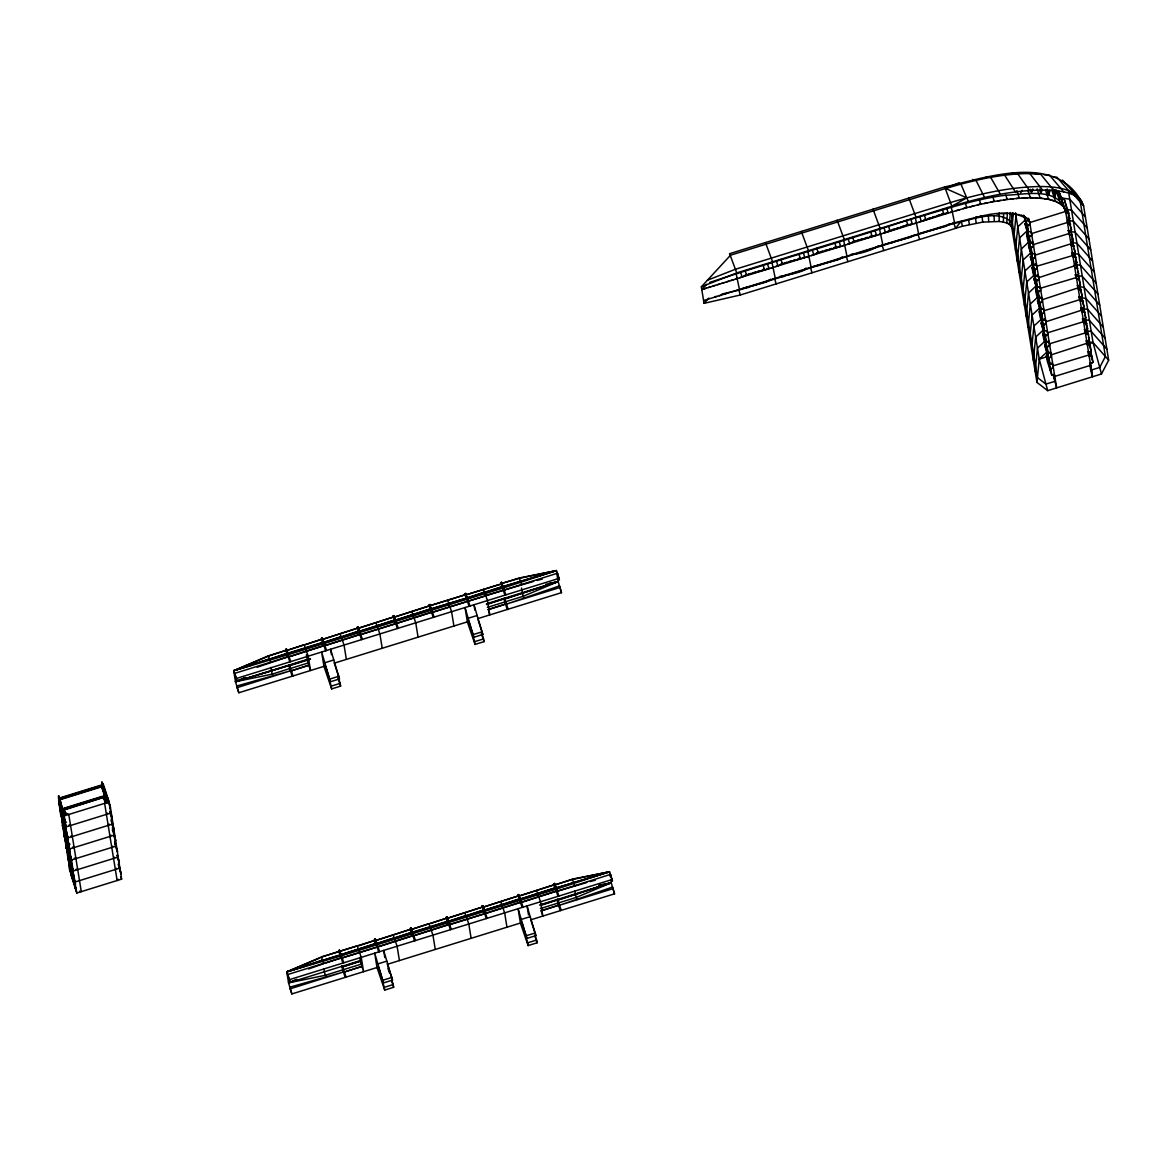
<?xml version="1.0" encoding="UTF-8"?>
<svg xmlns="http://www.w3.org/2000/svg" width="1167" height="1167" viewBox="0 0 1167 1167"><rect width="100%" height="100%" fill="white"/><g stroke="black" fill="none" stroke-linecap="round" stroke-linejoin="round"><path stroke-width="1.5" d="M730.046 256.448L729.608 253.691L944.701 186.953C988.113 177.253 1058.819 151.564 1083.603 205.859L1108.65 360.18L1101.473 373.98L1047.703 390.668L1036.952 382.426L1011.891 228.105C1010.359 222.78 1003.795 222.095 999.156 221.482L999.215 212.89M1003.343 222.066L1003.664 213.517M1006.771 223.043L1007.398 212.817M1009.367 224.4L1010.316 212.54M1011.089 226.092L1012.329 212.671M1013.364 213.211L1011.891 228.105L1011.541 221.176L1012.868 213.007M1013.685 239.133L1015.99 215.851M1015.48 250.146L1017.784 226.879L1025.355 219.834M1017.259 261.175L1019.564 237.893L1027.15 230.847L1027.66 233.998M1019.054 272.188L1021.358 248.921L1028.929 241.875M1020.848 283.216L1023.153 259.949L1030.724 252.889M1022.628 294.244L1024.932 270.963L1032.518 263.917L1033.276 268.643M1024.422 305.258L1026.727 281.991L1034.298 274.945M1026.216 316.286L1028.521 293.019L1036.092 285.959L1036.865 290.685M1027.996 327.314L1030.301 304.033L1037.886 296.987M1029.79 338.328L1032.095 315.061L1039.666 308.015L1040.439 312.727M1031.584 349.356L1033.889 326.074L1041.46 319.029M1033.364 360.37L1035.669 337.103L1043.254 330.057L1043.765 333.208M1035.158 371.398L1037.463 348.131L1045.034 341.07M1036.952 382.426L1039.257 359.144L1015.48 212.7M1055.026 195.837L1055.449 192.803L1053.232 189.2M118.203 879.262L117.138 880.531L104.622 803.363L106.241 800.037L105.92 798.257L107.714 797.703L108.575 803.013C100.245 775.296 99.443 775.369 107.014 799.731M1049.673 190.367L1048.71 193.649L1047.178 188.952M1050.037 190.469L1048.812 194.612L1047.193 189.667M1034.823 253.808L1032.051 253.691L1027.616 240.023L1026.727 234.523L1027.806 231.329M1038.878 287.024L1040.337 287.301L1037.419 286.761L1032.985 273.093L1032.095 267.579L1033.174 264.398M1042.452 309.08L1043.911 309.343L1041.008 308.803L1036.559 295.149L1035.669 289.635L1036.763 286.455M1047.353 330.961L1044.582 330.845L1040.147 317.191L1039.243 311.677L1040.337 308.496M1050.927 353.017L1048.156 352.901L1043.721 339.232L1042.831 333.718L1043.911 330.538M1054.516 375.059L1051.744 374.943L1047.295 361.274L1046.405 355.76L1047.499 352.58M1041.781 189.871L1040.804 192.234L1039.782 189.098M1042.087 190.25L1040.847 193.211L1039.782 189.915M1031.438 191.607L1032.737 189.069M1033.072 189.419L1031.438 192.613L1030.373 189.317M68.269 843.362C68.109 828.92 59.211 814.041 58.656 799.701L59.59 797.995L100.814 785.216L102.579 786.077L104.578 789.213L110.471 807.549L121.616 879.13L76.803 893.032L70.983 875.104L68.517 858.708M58.933 803.8L59.59 797.995M59.561 803.582L60.728 814.829L60.451 810.715L61.37 809.023L102.608 796.23L104.359 797.09L60.509 811.138L61.37 809.023M64.652 834.886L64.302 836.87L64.025 832.771L64.958 831.064M1020.76 192.818L1022.234 190.25M106.401 814.391L107.466 813.122M108.195 825.405L109.26 824.135M109.99 836.433L111.055 835.164M111.769 847.461L112.834 846.192M113.564 858.474L114.629 857.205M115.358 869.503L116.423 868.233M999.156 221.482L982.687 222.124L962.483 226.223L740.33 294.988L704.037 303.347L701.352 286.819L730.542 255.194L945.649 188.47C976.298 179.426 1008.171 171.972 1040.351 173.825L1053.859 190.425C1063.691 191.651 1074.982 193.007 1081.707 201.162M706.662 284.296L701.79 289.576L952.753 211.723C977.946 204.123 1003.956 198.259 1030.373 197.806C1041.868 198.361 1055.741 198.084 1064.056 207.39M704.037 303.347L708.894 298.081M1047.703 390.668L1039.257 359.144L1046.828 352.098M1029.907 223.495L1028.813 225.027M1029.236 236.726L1030.607 236.055M1033.174 243.217L1030.271 242.663L1029.367 237.149L1031.832 234.946L1030.869 231.956M1031.015 247.754L1032.387 247.068M1032.051 253.691L1031.161 248.177L1033.626 245.96L1032.241 241.7L1029.775 243.903L1030.665 249.417M1069.57 218.433L1068.476 219.965M1067.236 221.059L1069.701 218.856L1068.666 212.919M1032.81 258.768L1034.181 258.097M1035.304 264.982L1036.763 265.259L1033.845 264.719L1032.955 259.205L1035.421 256.988L1034.443 253.998M1068.199 216.96L1071.496 229.87L1069.03 232.087L1070.256 230.978M1034.604 269.796L1035.975 269.125M1038.542 276.273L1035.64 275.733L1034.735 270.219L1037.2 268.016L1035.815 263.742M1068.082 230.57L1071 231.124L1073.275 240.898L1070.81 243.115L1072.05 242.007M1036.384 280.824L1037.755 280.138M1037.419 286.761L1036.529 281.247L1038.995 279.03L1037.609 274.77L1035.144 276.973L1036.033 282.487M1071.773 239.016L1075.07 251.926L1072.604 254.129L1073.844 253.035M1038.178 291.838L1039.549 291.166M1042.131 298.329L1039.214 297.775L1038.324 292.275L1040.789 290.058L1039.812 287.067M1071.671 252.626L1074.574 253.166L1076.864 262.94L1074.399 265.157L1075.624 264.048M1039.972 302.866L1041.343 302.18M1041.008 308.803L1040.103 303.289L1042.569 301.086L1041.183 296.812L1038.718 299.029L1039.607 304.529M1075.347 261.058L1078.644 273.968L1076.178 276.185L1077.418 275.076M1041.752 313.894L1043.123 313.208M1044.246 320.094L1045.705 320.371L1042.787 319.831L1041.898 314.317L1044.363 312.1L1043.386 309.109M1080.438 284.996L1078.162 275.208L1080.438 284.996L1077.972 287.199L1079.212 286.09M1044.757 318.854L1042.291 321.071L1043.196 326.585M1046.011 322.705L1044.917 324.236M1077.039 285.696L1079.942 286.236L1082.232 296.01L1079.767 298.227L1080.992 297.118M1047.806 333.718L1046.711 335.25M1084.012 307.038L1081.736 297.249L1084.012 307.038L1081.561 309.255L1082.786 308.146M1048.345 340.895L1045.88 343.113L1046.77 348.627M1049.585 344.746L1048.491 346.278M1085.675 317.628L1084.581 319.16M1084.77 312.114L1085.806 318.066L1083.312 320.531M1050.125 351.923L1047.66 354.141L1048.564 359.655M1051.379 355.76L1050.285 357.306M1087.454 328.656L1086.36 330.188M1086.565 323.142L1087.6 329.079L1084.989 330.874L1085.252 331.982M1053.174 366.788L1052.08 368.32M1089.249 339.67L1088.155 341.216M1088.359 334.17L1089.38 340.108L1086.783 341.887L1087.031 343.01M1091.043 350.698L1089.949 352.23M1090.138 345.184L1091.174 351.121L1088.578 352.915L1088.826 354.024M1092.823 361.726L1091.728 363.258M1091.933 356.212L1092.968 362.149L1090.357 363.929L1090.62 365.052M105.686 802.094L108.4 799.847L110.019 807.695M709.551 282.472C775.107 260.927 840.969 242.05 906.423 220.519C939.202 211.533 971.688 199.484 1005.866 195.195C1024.218 194.787 1055.756 186.895 1064.508 208.528L1067.426 209.068L1068.097 213.211M746.34 274.42L744.298 275.952M767.623 264.442L769.009 268.716L746.472 274.843L742.124 277.06L740.739 272.786M782.182 263.29L780.154 264.821M803.479 253.327L804.865 257.601L782.328 263.713L777.981 265.93L776.595 261.671M818.038 252.174L816.01 253.706M839.336 242.211L840.721 246.47L818.184 252.597L813.837 254.814L812.436 250.54M741.672 288.774L766.456 281.962L770.672 279.307L768.63 280.853M853.894 241.044L851.852 242.59M875.177 231.081L876.563 235.355L854.025 241.481L849.678 243.699L848.292 239.425M779.629 276.535C813.224 270.788 806.382 265.507 804.486 269.723M889.735 229.928L887.708 231.46M911.033 219.965L912.419 224.224L907.809 224.793L885.534 232.569L884.148 228.309M813.384 266.528L838.154 259.716L842.37 257.076L840.328 258.607M925.591 218.812L923.549 220.344M946.889 208.835L948.275 213.109L943.651 213.678L921.376 221.453L919.99 217.179M851.327 254.289C859.51 254.275 871.457 250.482 878.226 245.945M885.082 244.282L909.866 237.47L914.213 235.253M920.938 233.167L945.708 226.354L949.923 223.699L947.881 225.246M257.148 667.232L288.147 656.773L234.815 673.315L236.755 680.084L233.706 670.704L268.381 655.81L285.871 650.398L268.439 656.16L233.706 670.704L235.486 681.718L238.812 692.76L323.959 666.357L321.625 652.017L330.48 681.747L339.451 678.961L330.597 649.246L331.472 654.614M319.846 958.019L286.761 971.863L288.555 982.891L291.867 993.934L377.014 967.516L374.695 953.191L383.535 982.906L392.506 980.134L383.651 950.405L384.818 957.567M296.826 979.434L288.555 982.891L325.316 975.276L342.792 969.85L341.698 966.116M296.826 979.507L288.555 982.891L360.253 960.645L359.742 957.494M707.435 280.226L735.458 269.241L950.565 202.518C979.521 193.795 1009.411 187.041 1039.768 186.53C1055.931 186.574 1076.995 188.091 1083.603 205.859L1072.473 193.241M701.352 286.819L736.756 272.932L951.864 206.209C984.86 196.45 1019.199 188.427 1053.859 190.425M559.81 587.541L506.478 604.098L559.533 585.892L561.473 592.676L478.003 618.568M308.511 968.989L323.77 963.636L322.5 960.062L286.761 971.863L289.81 981.257L287.884 974.474L341.202 957.932L325.36 963.14M612.865 888.714L559.533 905.256L612.587 887.066L614.528 893.834L531.058 919.727M271.08 658.742L286.922 653.462L233.706 670.704L287.505 654.906L286.63 652.499L287.52 652.222L288.395 654.629L323.347 643.79L322.471 641.369L323.376 641.091L326.556 650.486M561.473 592.676L558.147 581.618L504.932 598.861L558.147 581.618L556.367 570.605L519.344 577.957L501.868 583.383L519.403 578.307L556.367 570.605L559.416 579.999L557.476 573.216L504.202 590.035L533.698 581.37M614.528 893.834L611.202 882.792L557.986 900.02L611.202 882.792L610.691 879.641M764.268 268.848L762.139 269.985M800.11 257.732L797.995 258.855M835.966 246.616L833.836 247.74M871.807 235.486L869.692 236.609M907.663 224.37L905.548 225.494M943.519 213.24L941.39 214.378M737.515 278.023L735.4 279.146M741.993 276.637L739.893 277.746M773.356 266.893L771.256 268.016M777.835 265.507L775.734 266.63M809.212 255.777L807.112 256.9M813.691 254.391L811.59 255.515M845.054 244.662L842.953 245.785M849.547 243.261L847.446 244.384M880.91 233.531L878.809 234.655M885.388 232.145L883.288 233.269M916.766 222.416L914.665 223.539M921.244 221.03L919.144 222.138M952.608 211.285L950.507 212.409M714.656 296.695L717.034 296.418M703.584 300.59L954.548 222.737C977.8 217.704 1006.946 205.611 1028.74 219.863M721.95 294.04L738.857 290.145L953.95 223.408C971.017 220.446 998.894 207.77 1012.372 223.262L1037.434 377.568L1045.938 384.103L1054.91 381.317L1053.772 374.344M1024.159 215.603L1027.587 226.135L1030.053 223.918L1028.608 219.425L1029.819 222.547L1065.675 211.417L1058.775 191.169L1065.894 212.802L1068.812 213.342L1064.377 199.688L1060.628 196.581L1060.395 195.195M1031.613 233.56L1067.455 222.445M1042.35 299.7L1078.089 287.884M1044.144 310.728L1079.986 299.598L1079.023 296.608M1045.924 321.742L1081.634 310.203M1047.718 332.77L1083.574 321.654L1082.597 318.664M1049.512 343.798L1085.325 332.931M1051.292 354.812L1087.002 343.273L1087.265 344.382M1039.257 359.144L1046.726 356.839M1088.548 343.857L1093.027 342.471L1108.65 360.18M1053.086 365.84L1088.913 354.972M1063.91 206.967L1065.675 211.417L1092.516 376.766L1090.751 370.202L1099.722 367.415L1105.397 356.489L1080.35 202.168L1078.483 197.544L1074.544 194.014M286.44 648.983L285.682 650.165L286.44 648.983L287.549 652.397L286.63 652.499M322.296 637.868L321.538 639.035L322.296 637.868L323.726 642.404L341.143 636.642L344.032 645.074L346.366 659.399M358.138 626.737L357.394 627.919L358.138 626.737L359.567 631.289L375.468 626.358M394.577 620.786L393.089 615.899L393.994 615.622L395.423 620.173L430.317 608.984L395.423 620.173M429.85 604.506L429.091 605.673L429.85 604.506L431.279 609.043M465.691 593.376L464.947 594.557L465.691 593.376L467.121 597.927L484.553 592.15L487.441 600.582L489.775 614.907L488.652 611.493M501.547 582.26L500.789 583.427L501.547 582.26L502.977 586.797M393.235 616.789L393.994 615.622M321.392 638.145L322.821 642.681L305.346 648.108L304.237 644.695L286.819 650.457L321.713 639.268L305.885 644.549M465.122 594.791L430.171 605.629L465.122 594.791L466.231 598.204L432.869 608.547M395.963 616.599L429.266 605.906L394.373 617.095M467.661 594.353L499.432 584.507M359.217 629.976L358.357 630.443L359.217 629.976L362.412 639.37M395.073 618.86L394.213 619.312L395.073 618.86L398.268 628.254M430.929 607.73L430.054 608.197L430.929 607.73L431.805 610.151L466.756 599.298L465.881 596.891L466.771 596.614L467.646 599.021L502.612 588.183L503.298 590.312L485.778 595.462M502.627 585.484L501.752 585.951L502.627 585.484L504.202 590.035M464.802 593.653L465.91 597.066L466.771 596.614M287.811 653.184L322.763 642.346M323.726 642.404L358.619 631.216L342.792 636.496M359.567 631.289L394.475 620.1L395.744 623.674L362.383 634.031M431.221 608.707L466.231 598.204M502.919 586.461L556.367 570.605L503.502 587.905M289.46 653.039L303.756 648.604M375.993 622.799L377.043 625.862L394.475 620.1M486.187 592.005L502.029 586.738L467.121 597.927M504.567 586.315L556.367 570.605L535.872 576.95M252.48 664.869L233.706 670.704L269.446 658.888L270.715 662.462M324.09 642.886L323.186 643.163L325.666 650.778M359.932 631.755L359.042 632.033L361.522 639.647M394.169 619.137L394.898 620.917L395.788 620.64M430.025 608.007L430.74 609.801L431.644 609.51L434.109 617.124M323.667 642.069L324.251 643.513L359.203 632.674L358.327 630.253M395.059 621.544L360.092 632.383L359.524 630.939M290.685 656.277L324.003 645.643L289.095 656.773M324.937 645.643L359.844 634.527L324.937 645.643L324.251 643.513M465.866 601.924L432.49 612.281L467.442 601.443M484.232 596.235L468.346 601.165L503.298 590.312M236.493 678.435L559.139 578.336M487.368 607.38L504.844 601.953L503.779 598.394L504.815 598.175M486.449 603.864L558.147 581.618L523.21 596.264L505.734 601.676L504.669 598.117M306.425 654.76L307.198 659.472L235.486 681.718L288.876 665.526L235.486 681.718L245.42 677.56L235.486 681.718L272.261 674.118L290.568 668.326L293.034 675.941M310.422 658.83L289.766 665.248L290.627 668.414L308.117 662.987L307.257 659.822M486.508 604.214L503.984 598.788L486.566 604.564M289.824 665.584L310.48 659.18M237.149 687.64L236.886 685.992L290.437 670.821L237.149 687.64L238.812 692.76M308.803 665.117L291.371 670.821L308.847 665.394L308.117 662.987M488.054 609.51L505.53 604.098L488.098 609.787M324.762 662.768L333.733 659.982M477.128 615.49L482.846 634.483L473.89 637.255L468.171 618.277L477.128 615.49L473.992 604.754L474.867 610.122M334.608 663.046L467.354 621.865L465.035 607.54L468.171 618.277M330.042 678.99L338.999 676.204M473.437 634.498L482.394 631.726M340.166 683.366L340.604 686.123L331.647 688.909L331.195 686.152L340.166 683.366L338.576 678.508M483.561 638.889L484.013 641.646L475.042 644.417L474.604 641.66L483.561 638.889L481.986 634.017M66.49 832.348L65.206 821.597L59.313 803.246L58.802 795.967L59.765 803.115L63.718 815.485M59.648 798.418L100.887 785.624L102.579 786.077L58.656 799.701M58.729 800.11L102.638 786.485M59.313 803.246L59.663 801.262M102.681 787.915L104.126 789.344M102.754 788.338L105.468 800.518L104.476 798.943L103.192 788.192L105.92 800.372M106.635 800.285L101.223 786.485L103.746 789.899M61.165 810.525C57.883 798.782 64.987 826.178 66.067 826.907L110.88 813.005L110.194 810.861L111.507 816.025M61.443 809.431L102.667 796.653L104.432 797.513M60.451 810.715L104.359 797.09M79.662 891.209L81.296 891.646L68.765 814.493L65.469 812.684L64.681 811.05L62.901 811.605L63.762 816.915M105.118 802.896L104.986 799.22L105.555 802.75M105.088 801.058C98.787 790.336 108.268 807.053 104.534 799.351M64.696 821.32L64.287 815.879L109.1 801.977L103.265 784.049M62.376 818.009L62.041 819.993L67.861 837.921L112.674 824.019L111.288 819.759M109.786 805.42L109.902 809.096M65.206 821.597L58.875 803.392M64.681 822.633L66.475 822.079M68.722 843.23C67.978 842.764 61.18 818.373 63.339 825.157L62.77 821.626M70.064 854.39L68.795 843.639L62.449 825.434C64.054 837.848 71.814 852.493 71.858 865.418M64.025 832.771L65.367 832.348M64.097 833.18L65.44 832.757M66.475 833.661L60.728 814.829M63.893 826.863L68.226 838.679L64.345 826.732M113.607 829.737L113.287 827.053M113.359 827.461L113.491 831.137M67.161 843.376L65.819 843.785L66.096 847.898L64.929 836.651M68.269 844.675L70.049 844.12M112.63 830.919L112.499 827.243M66.373 845.491L66.986 847.621M115.081 838.081L113.768 832.902L114.468 835.047L69.655 848.949L63.718 829.168M70.049 855.703L64.302 836.87M73.638 877.744L67.89 858.912L66.884 845.769L68.313 854.609M69.539 862.092L69.189 864.091L75.024 882.019L119.836 868.117L118.451 863.843L119.019 867.373M117.181 851.779L116.875 849.095M70.735 865.418L69.393 865.841L69.67 869.94L68.328 858.781M64.754 836.739L66.475 847.344L72.369 865.681L66.023 847.475M71.843 866.716L72.865 870.115M69.947 867.548L70.574 869.663M70.458 867.81L70.983 875.104M70.881 873.266L71.435 874.973M67.146 814.055L63.587 813.749L63.995 819.19L76.118 890.902M117.517 858.124L118.655 860.123M118.728 860.531L118.976 862.807M73.638 876.432L72.369 865.681M73.711 876.855L68.269 858.372L66.548 847.753M69.932 865.71L74.936 882.908L72.617 874.229M75.461 883.186L75.417 888.773L74.557 883.463M120.697 873.412L120.449 871.136M75.432 887.46L74.163 876.709M75.505 887.868L70.049 869.386M339.495 950.157L338.751 951.324L339.495 950.157L340.924 954.694L375.832 943.505L340.924 954.694M375.934 944.205L374.447 939.304L375.351 939.027L376.781 943.578L394.198 937.816L397.101 946.233L399.42 960.572M411.192 927.911L410.448 929.078L411.192 927.911L412.622 932.462M447.049 916.795L446.29 917.962L447.049 916.795L448.478 921.332L465.896 915.57L468.798 924.001L471.118 938.326M483.488 910.829L482 905.942L482.905 905.665L484.334 910.216L500.22 905.286M518.746 894.549L518.002 895.716L518.746 894.549L520.176 899.086L555.084 887.897L520.176 899.086M554.602 883.419L553.844 884.601L554.602 883.419L555.711 886.832L554.821 887.124L555.682 886.657L556.557 889.064L609.422 871.764L612.471 881.158L610.531 874.389L557.257 891.209L586.753 882.529M374.592 940.208L375.351 939.027M482.146 906.847L482.905 905.665M446.48 918.196L411.572 929.384L429.004 923.622L430.112 927.036L447.588 921.609L446.48 918.196L430.638 923.476M588.927 878.124L609.422 871.764L572.457 879.48L554.981 884.892L572.399 879.13L609.422 871.764L610.181 876.49M358.94 945.708L374.767 940.442L339.816 951.28L357.292 945.868L361.245 957.363L363.564 971.688L360.311 960.995L342.879 966.757L360.355 961.331M377.32 940.019L410.624 929.311L375.73 940.5M520.715 895.527L554.033 884.834L519.125 896.023M340.574 953.381L339.714 953.847L340.574 953.381L341.45 955.802L376.401 944.964L377.101 947.093L342.15 957.932L377.101 947.093M376.43 942.265L375.555 942.732L376.43 942.265L379.611 951.659M412.272 931.149L411.411 931.602L412.272 931.149L415.467 940.544M448.128 920.019L447.267 920.486L448.128 920.019L451.323 929.413M483.984 908.903L483.109 909.356L483.984 908.903L485.545 913.455L520.453 902.324L487.135 912.959M519.826 897.773L518.965 898.24L519.826 897.773L520.701 900.195L555.667 889.342L554.777 886.935M376.781 943.578L411.674 932.389L395.846 937.67M448.478 921.332L483.371 910.143L484.655 913.732L449.703 924.57L484.655 913.732M484.859 911.31L519.811 900.472L519.227 899.028L484.334 910.216M338.445 955.467L286.761 971.863L321.45 956.984L338.926 951.557L321.45 956.984L322.559 960.397L340.035 954.971L338.605 950.434M414.212 931.966L428.522 927.532M467.544 915.424L483.371 910.143M500.76 901.726L501.81 904.79L519.227 899.028M556.032 887.97L609.422 871.764L556.032 887.97L554.923 884.557M305.535 966.043L286.761 971.863L340.56 956.079L339.685 953.658M377.145 944.045L376.241 944.322L378.721 951.936M413.001 932.929L412.097 933.206L414.577 940.821M447.238 920.296L447.953 922.09L448.843 921.813M483.08 909.181L483.794 910.96L484.699 910.683L487.164 918.298M518.936 898.05L519.651 899.845L520.555 899.567L523.02 907.167M483.955 911.587L449.003 922.441L448.42 920.996M415.437 935.205L448.755 924.57L413.847 935.686M289.547 979.609L612.194 879.51M341.727 966.291L342.777 966.072M540.423 908.553L557.899 903.127L556.834 899.567L557.826 899.057L558.789 902.85L576.279 897.423L611.202 882.792L598.89 885.359M539.504 905.038L611.202 882.792L598.904 885.476M541.152 904.892L557.038 899.961L541.211 905.227M361.172 964.161L343.696 969.573L342.631 966.013M290.204 988.814L289.941 987.151L343.492 971.994L290.204 988.814L291.867 993.934M361.858 966.291L344.425 971.994L361.901 966.568M541.152 910.96L558.599 905.256L541.109 910.683L542.83 916.08L540.496 901.755L536.601 890.596M377.816 963.927L386.788 961.156M530.183 916.664L535.901 935.642L526.944 938.428L521.226 919.45L530.183 916.664L527.061 905.928L528.505 914.884M387.663 964.219L520.424 923.039L518.09 908.699L521.226 919.45M383.097 980.149L392.054 977.377M526.492 935.671L535.463 932.885M393.221 984.54L393.658 987.297L384.702 990.083L384.249 987.326L393.221 984.54L391.631 979.667M536.616 940.048L537.068 942.805L528.111 945.591L527.659 942.834L536.616 940.048L535.04 935.19M966.699 207.215L963.315 208.66M537.126 580.437L542.29 579.051M590.196 881.61L595.345 880.21M980.63 203.787L977.29 205.071M545.85 584.302L558.147 581.618L549.351 583.456M994.182 201.045L990.929 202.154M1007.106 199.032L1004.014 199.965M948.129 212.686L945.956 213.386M912.288 223.801L910.114 224.516M876.432 234.932L874.258 235.632M840.576 246.047L838.417 246.762M804.734 257.163L802.56 257.878M768.878 268.293L766.704 268.993M746.092 287.374L748.528 287.52M1019.199 197.806L1016.311 198.55M1007.923 213.532L1004.451 213.546M1030.242 197.383L1032.824 197.909M1022.307 173.066L1029.732 173.416L1042.423 189.988M1044.071 174.802L1049.439 175.094L1063.662 191.782M1011.264 173.489L1017.77 173.883L1029.542 190.484M1053.699 176.99L1056.864 177.194L1071.656 194.058M999.185 174.714L1004.67 175.21L1015.436 191.913M1032.109 173.445L1038.82 174.379M1040.045 197.763L1042.277 198.478M1061.139 197.938L1069.76 199.178L1085.383 216.887M1066.375 209.447L1071.554 210.191L1087.177 227.901M1068.17 220.475L1073.348 221.219L1088.971 238.929M1069.964 231.489L1075.128 232.233L1090.751 249.957M1071.744 242.517L1076.922 243.261L1092.545 260.97M1073.538 253.545L1078.716 254.289L1094.34 271.999M1075.332 264.559L1080.496 265.303L1096.119 283.027M1077.112 275.587L1082.29 276.331L1097.914 294.04M1078.906 286.615L1084.085 287.359L1099.708 305.068M1080.7 297.629L1085.864 298.373L1101.488 316.082M1084.216 308.905L1087.659 309.401L1103.282 327.11M1084.274 319.67L1089.453 320.414L1105.076 338.138M1086.069 330.699L1091.233 331.443L1106.856 349.152M1087.848 341.727L1093.027 342.471L1101.473 373.98M986.261 176.728L990.666 177.369L1000.352 194.247M1065.763 212.365L1067.353 213.065M1070.46 223.933L1069.147 224.093M1070.591 224.37L1067.572 223.13M1072.254 234.961L1070.927 235.121M1072.385 235.384L1069.468 234.844L1068.505 231.854M1023.59 215.224L1028.477 231.65L1031.249 231.766M1074.034 245.989L1072.721 246.135M1074.18 246.412L1071.146 245.172M1033.043 242.78L1031.716 242.94M1075.828 257.003L1074.515 257.163M1075.959 257.44L1073.056 256.886L1072.079 253.895M1077.622 268.031L1076.295 268.191M1077.754 268.454L1074.734 267.228M1079.402 279.059L1078.089 279.205M1079.548 279.482L1076.63 278.942L1075.245 274.668M1038.411 275.85L1037.084 276.01M1081.196 290.072L1079.883 290.233M1081.328 290.495L1078.308 289.27M1082.991 301.101L1081.663 301.246M1083.122 301.524L1080.204 300.984L1078.819 296.71M1041.985 297.891L1040.672 298.052M1080.613 307.738L1083.53 308.278L1084.916 312.552L1081.999 311.997L1081.036 309.022M1081.867 311.574L1083.457 312.275M1083.647 322.603L1085.252 323.303M1084.187 329.78L1087.104 330.319L1088.49 334.593L1085.587 334.054L1084.61 331.063M1085.441 333.616L1087.031 334.316M1046.23 341.45L1047.82 342.15M1046.974 331.165L1047.937 334.141L1045.472 336.359L1041.037 322.705L1046.376 341.873L1049.148 341.989M1087.775 351.821L1090.678 352.376L1092.079 356.635L1089.161 356.095L1088.184 353.105M1089.015 355.672L1090.62 356.373M1048.024 352.463L1049.614 353.163M1049.804 363.491L1051.409 364.192M1050.548 353.207L1051.525 356.198L1049.06 358.4L1044.611 344.746L1049.95 363.914L1052.722 364.031M1051.598 374.519L1053.188 375.205M972.724 179.47L975.991 180.345L984.54 197.442M68.926 825.069L70.56 825.507M70.72 836.097L72.339 836.535M72.514 847.125L74.134 847.563M74.294 858.139L75.928 858.576M76.088 869.167L77.708 869.605M1048.447 198.93L1050.285 199.849M1021.708 215.049L1020.717 215.151M1055.289 200.884L1056.733 201.979M1060.482 203.569L1061.474 204.852M1062.481 180.112L1077.695 197.208M101.821 782.619L107.262 797.849L108.123 803.144M944.701 186.953L951.864 206.209L966.743 197.836L945.649 188.47L958.793 182.898L960.908 184.065L968.289 201.453M908.86 198.084L916.007 217.325M873.004 209.199L880.151 228.455M837.147 220.315L844.31 239.571M801.306 231.445L808.454 250.686M765.45 242.561L772.598 261.816M729.608 253.691L736.756 272.932M1053.845 189.915L1055.727 192.934L1055.187 196.771L1052.999 189.565M1057.419 191.359L1059.68 196.114M501.722 585.761L502.612 588.183M430.317 608.984L430.9 610.429L395.949 621.267L395.365 619.823M411.382 931.426L412.257 933.833L377.306 944.672L376.722 943.228M375.526 942.542L376.401 944.964M467.354 621.865L475.042 644.417M520.424 923.039L528.111 945.591M323.959 666.357L331.647 688.909M377.014 967.516L384.702 990.083M1059.578 193.343L1061.853 199.965M1067.805 213.021L1064.377 199.688M1068.316 214.582L1069.701 218.856M1065.777 212.117L1065.529 210.994M1068.578 220.913L1070.11 225.61L1069.205 220.096M1070.518 226.894L1071.496 229.87M1063.195 206.544L1062.335 205.698M1059.651 198.755L1057.112 190.921L1059.505 195.939L1059.869 199.659L1057.2 191.417M1071.889 236.624L1072.721 239.191M1055.902 189.477L1060.613 204.006M1068.286 230.482L1069.249 233.473L1033.408 244.589L1032.43 241.598M1059.315 203.321L1058.031 202.65M1074.107 248.936L1075.07 251.926M1070.927 243.801L1035.056 255.179M1075.478 258.68L1076.864 262.94M1051.832 190.206L1055.435 201.308M1071.86 252.524L1072.823 255.515L1036.836 266.207M1077.681 270.977L1078.644 273.968M1053.713 200.826L1052.007 200.33M1074.501 265.843L1038.776 277.658L1037.799 274.668M1075.434 274.566L1076.412 277.556L1040.424 288.249M1078.804 285.477L1080.846 291.75L1079.942 286.236M1081.255 293.019L1082.232 296.01M1045.53 189.958L1048.579 199.353M1082.392 307.534L1083.91 312.231M1084.843 315.075L1085.806 318.066M1046.478 199.061L1044.377 198.769M1081.663 309.941L1081.751 310.889M1084.683 320.123L1087.6 329.079M1082.407 318.751L1083.793 323.026L1086.696 323.565L1085.31 319.306L1086.214 324.805M1085.966 329.575L1087.498 334.273M1088.417 337.117L1089.38 340.108M1088.257 342.164L1091.174 351.121M1088.826 345.344L1087.236 344.644L1090.284 345.622L1088.899 341.348L1089.788 346.862M1037.127 188.791L1040.176 198.186M1085.981 340.808L1086.813 343.361M1089.54 351.617L1091.072 356.314M1091.583 357.875L1092.968 362.149M1037.726 198.098L1035.275 197.996M1090.839 366.423L1090.591 365.315L1054.735 376.43M1090.955 367.124L1091.057 367.809M1091.174 368.495L1091.291 369.18M1091.51 370.566L1091.393 369.881M1091.626 371.252L1091.728 371.937M1091.845 372.623L1091.962 373.323M1092.064 374.009L1092.181 374.695M1092.297 375.38L1092.4 376.08M1027.879 190.133L1030.373 197.806M1027.616 197.923L1022.088 198.127M1029.819 222.547L1028.433 218.273L1028.652 219.659L1026.187 221.861L1027.091 227.375M1028.171 219.294L1027.602 218.725M1027.018 218.156L1026.449 217.602M1025.589 217.15L1024.728 216.697M1016.836 190.557L1019.331 198.244M1023.853 216.245L1022.992 215.793M1029.367 237.149L1024.932 223.495L1030.271 242.663M1026.727 234.523L1031.161 248.177M1019.564 214.83L1018.426 214.495M1013.292 198.857L1010.272 199.163M1032.955 259.205L1028.506 245.537L1033.845 264.719M1017.026 214.305L1015.626 214.115M1034.735 270.219L1030.301 256.565L1035.64 275.733M1032.095 267.579L1036.529 281.247M1014.225 213.911L1012.825 213.721M1038.324 292.275L1033.874 278.607L1039.214 297.775M1005.866 195.195L1007.252 199.469M1011.191 213.663L1009.557 213.59M1035.669 289.635L1040.103 303.289M1044.961 318.766L1046.157 323.128L1043.692 325.33L1039.243 311.677M1041.898 314.317L1037.463 300.648L1042.787 319.831M1048.535 340.808L1049.731 345.169L1047.266 347.387L1042.831 333.718M1000.79 200.461L997.552 200.972M1051.919 362.952L1053.305 367.211L1050.84 369.428L1046.405 355.76M1002.613 213.619L1000.775 213.678M998.923 213.751L996.91 213.955M992.927 197.194L994.313 201.468M987.545 202.839L984.16 203.525M990.871 214.568L988.712 214.903M979.39 199.936L980.776 204.21M982.249 215.91L979.988 216.362M977.742 216.814L975.481 217.281M973.803 205.932L970.317 206.792M965.445 203.379L966.83 207.653M959.799 209.681L956.269 210.702M951.368 207.449L954.548 222.737L952.301 223.437M942.265 209.404L943.651 213.678M936.926 215.764L939.158 215.064M934.694 216.449L932.448 217.15M930.216 217.835L927.969 218.535M924.337 214.961L925.723 219.236M915.512 218.565L918.546 233.429M906.423 220.519L907.809 224.793M901.084 226.879L903.316 226.194M898.838 227.58L896.606 228.265M894.36 228.965L892.113 229.666M888.495 226.092L889.881 230.351M891.938 243.028L889.633 243.305M879.67 229.695L882.836 244.982L880.604 245.683M870.567 231.65L871.953 235.909M865.228 237.995L867.46 237.309M862.997 238.695L860.75 239.395M858.504 240.081L856.272 240.781M852.639 237.207L854.025 241.481M843.814 240.81L846.848 255.675M834.711 242.765L836.097 247.039M829.387 249.125L831.604 248.425M827.14 249.811L824.894 250.511M822.662 251.211L820.416 251.897M816.783 248.323L818.184 252.597M820.241 265.274L817.921 265.551M807.958 251.941L811.138 267.228L808.891 267.929M798.87 253.895L800.256 258.155M793.531 260.241L795.763 259.555M791.284 260.941L789.052 261.627M786.806 262.327L784.56 263.027M780.942 259.453L782.328 263.713M784.384 276.389L782.08 276.681M772.116 263.056L775.282 278.344L773.05 279.044M763.014 265.011L764.4 269.285M757.675 271.371L759.907 270.671M755.443 272.057L753.196 272.757M750.95 273.457L748.718 274.143M745.086 270.569L746.472 274.843M736.26 274.172L739.44 289.474L737.194 290.16M733.168 279.832L730.921 280.532M728.689 281.232L726.443 281.918M721.965 283.318L724.182 282.618M723.744 294.332L725.976 293.646M719.718 284.004L717.486 284.704M721.512 295.032L719.266 295.732M715.24 285.404L712.993 286.09M710.761 286.79L708.515 287.49M706.283 288.176L704.037 288.876M521.678 584.609L519.403 578.307M523.91 598.394L522.349 593.084M505.822 594.878L503.342 587.278L502.452 587.555L504.917 595.155M500.643 582.537L502.087 587.074M505.734 601.676L506.434 603.82M508.141 609.218L505.676 601.603L504.771 601.88L507.251 609.495M484.597 592.5L483.546 589.437M574.733 885.782L572.457 879.48M576.965 899.567L575.404 894.258M478.105 619.881L482.846 634.483M481.373 633.535L484.013 641.646M469.965 606.009L467.486 598.394L466.596 598.671L469.076 606.286M558.876 896.052L556.396 888.437L555.507 888.714L557.972 896.329M473.89 637.255L468.609 621.034L474.604 641.66M553.698 883.696L555.142 888.247M554.31 886.016L555.244 888.86M561.196 910.377L558.73 902.777L557.826 903.054L560.306 910.654M430.74 609.801L433.22 617.401M428.945 604.783L430.375 609.32M530.635 919.421L535.901 935.642M534.953 936.313L537.068 942.805M519.651 899.845L522.13 907.445M517.856 894.826L519.286 899.363M526.944 938.428L521.664 922.207L527.659 942.834M394.898 620.917L397.363 628.532M393.089 615.899L394.534 620.45M483.794 910.96L486.274 918.575M482 905.942L483.43 910.493M465.954 915.905L464.904 912.842M357.248 627.015L358.677 631.566M446.159 917.072L447.267 920.486M447.953 922.09L450.418 929.691M341.202 636.992L340.151 633.914M334.17 662.739L339.451 678.961M337.978 678.012L340.604 686.123M330.48 681.747L325.214 665.526L331.195 686.152M410.303 928.188L411.732 932.739M308.847 665.394L310.51 670.529L308.19 656.19L305.346 648.108M394.256 938.151L393.206 935.088M290.714 661.616L288.234 654.001L287.345 654.279L289.81 661.893M286.761 650.121L287.87 653.535M285.55 649.26L286.98 653.812M387.225 963.913L392.506 980.134M387.94 968.318L389.53 973.19M391.558 980.805L393.658 987.297M292.144 676.218L288.672 665.132L289.722 664.898M374.447 939.304L375.876 943.855M383.535 982.906L378.268 966.684L384.249 987.326M269.504 659.238L268.439 656.16M272.947 676.247L271.4 670.937M343.769 962.79L341.289 955.175L340.399 955.452L342.865 963.067M346.088 977.115L343.623 969.5L342.719 969.777L345.199 977.392M326.016 977.406L324.455 972.111M110.034 811.707L112.265 818.578M106.824 802.035L103.615 793.633L105.059 795.063L104.578 789.213M110.354 814.041L111.74 818.3M111.244 820.737L114.045 829.606M112.513 830.175L115.839 840.619M113.943 836.083L114.702 838.621M114.818 842.778L117.634 851.647M117.123 855.382L119.413 862.676M118.392 864.82L121.208 873.689M120.93 877.001L121.616 879.13M80.202 791.605L80.683 793.297M58.802 795.967L63.339 811.473M63.062 811.926L60.071 799.701M58.452 797.951L64.287 815.879M61.997 813.997L65.892 825.944M61.559 814.143L66.067 828.205M65.585 836.039L69.466 848.001M65.133 836.185L69.641 850.262M67.934 848.774L71.814 860.721L67.482 848.905M70.268 861.509L73.04 870.042M68.707 858.226L73.156 871.895M69.612 869.532L75.87 888.627M953.95 223.408L955.437 228.251L961.243 221.307L962.483 226.223M918.108 234.538L919.581 239.381M882.252 245.654L883.74 250.497M846.396 256.769L847.884 261.612M810.554 267.899L812.028 272.742M774.698 279.015L776.186 283.858M738.857 290.145L740.33 294.988M1061.766 199.747L1062.787 203.233M1053.115 374.665L1056.66 387.882L1029.688 222.109M968.45 219.527L969.441 224.502M1068.491 191.3L1093.027 342.471M1071 231.124L1071.452 233.881M1072.794 242.138L1073.465 246.281M1074.574 253.166L1075.026 255.923M1076.368 264.194L1077.039 268.322M1083.53 308.278L1084.201 312.406M1087.104 330.319L1087.775 334.462M1090.678 352.376L1091.349 356.504M1089.628 363.214L1090.751 370.202M1027.441 225.712L1028.477 231.65M1043.546 324.907L1044.582 330.845M1045.34 335.936L1046.376 341.873M1047.12 346.949L1048.156 352.901M1048.914 357.977L1049.95 363.914M1050.708 369.005L1051.744 374.943M1027.981 232.889L1028.871 238.404M1031.555 254.931L1032.459 260.445M1033.349 265.959L1034.239 271.459M1036.923 288.001L1037.828 293.515M1040.512 310.043L1041.402 315.557M1044.086 332.084L1044.976 337.599M1049.454 365.154L1050.344 370.668M1025.618 221.409L1026.377 226.121M1029.192 243.451L1029.95 248.177M1035.319 281.232L1035.829 284.383M610.531 874.389L610.808 876.038M557.476 573.216L557.753 574.864M574.85 890.771L575.36 893.907M521.532 588.022L522.305 592.748M501.022 584.011L466.071 594.849M506.974 927.196L504.64 912.871L501.81 904.79M453.919 626.037L451.585 611.712L447.705 600.553M418.063 637.153L415.744 622.828L411.849 611.668M395.744 623.674L360.793 634.527M435.276 949.442L432.942 935.117L430.112 927.036M382.222 648.283L379.888 633.944L377.043 625.862M323.376 641.091L322.471 641.369M323.886 968.61L324.397 971.761M270.832 667.451L271.342 670.602M287.884 974.474L288.147 976.137M234.815 673.315L235.092 674.964M110.471 807.549L109.1 801.977M111.405 818.344L112.849 827.199M114.993 840.4L116.423 849.24M118.217 860.254L117.356 854.959L118.042 857.089L73.229 870.99C72.485 870.524 65.688 846.133 67.846 852.917L67.278 849.386M118.567 862.442L119.997 871.282M111.58 821.524L112.149 825.054M115.445 845.331L114.862 841.801L116.248 846.06L71.435 859.962L65.615 842.034L65.381 836.52M105.92 798.257L106.678 802.984M102.827 784.18L103.688 789.49M102.273 782.473L103.134 787.783M64.681 811.05L65.206 814.201M75.943 887.737L76.803 893.032M64.273 817.192L64.841 820.722M65.133 822.487L65.994 827.797M66.927 833.515L67.788 838.825M68.707 844.543L69.568 849.839M73.506 874.068L74.936 882.908M63.82 817.323L65.542 827.943M65.615 828.351L67.336 838.956M67.409 839.379L69.13 849.984M69.189 850.393L70.91 860.998M70.983 861.421L72.704 872.026M72.777 872.435L74.498 883.054M64.739 832.567L64.17 829.037L64.273 830.875M58.904 797.805L59.765 803.115M59.838 803.523L61.267 812.363M61.909 816.317L62.478 819.861M63.412 825.565L64.841 834.42M65.206 836.593L66.067 841.903M66.344 843.668L66.927 847.198M68.78 858.635L69.349 862.18M58.35 796.098L59.211 801.408M61.063 812.845L62.785 823.45M62.858 823.858L64.681 836.316M61.18 814.683L62.901 825.302M975.466 218.098L976.225 223.13M982.147 217.062L982.687 222.124M988.405 216.435L988.726 221.511M67.598 854.813L67.89 858.912M65.877 844.208L66.096 847.898M62.23 821.743L62.522 825.857M60.582 806.981L60.699 808.833M994.124 216.216L994.255 221.292M357.569 628.152L322.675 639.341L357.569 628.152M393.425 617.022L358.517 628.211L393.425 617.022M431.557 612.281L396.649 623.397L431.557 612.281M482.321 907.08L447.428 918.269L482.321 907.08M518.177 895.95L483.284 907.138L518.177 895.95M447.53 921.274L412.578 932.112L413.162 933.556L448.113 922.718L447.53 921.274M412.914 935.701L377.991 946.816L412.914 935.701M556.309 891.209L521.401 902.324L556.309 891.209M82.405 803.903L81.982 802.633L82.405 803.903"/></g></svg>
